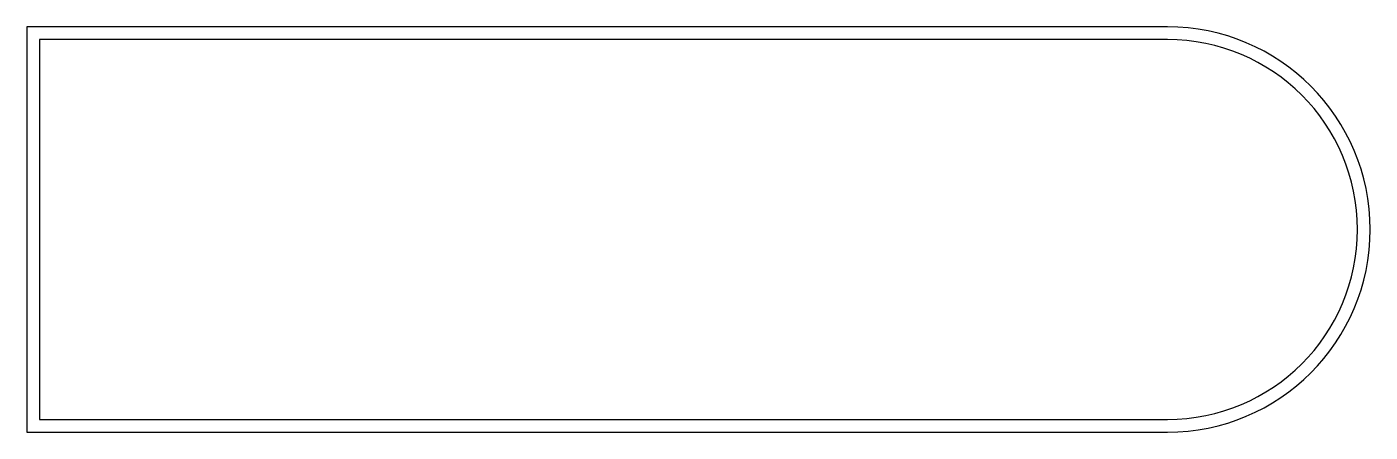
# Model space of a CAD drawing. Header units: millimetres. Extents: x -90 to 16, y 0 to 32.
import ezdxf

# ---------------------------------------------------------------- set-up
doc = ezdxf.new("R2010")
doc.units = ezdxf.units.MM
doc.layers.get('0').update_dxf_attribs({"linetype": 'CONTINUOUS'})

msp = doc.modelspace()

# ---------------------------------------------------------------- linework, layer by layer
for points in [[(-90, 0), (0, 0, 1), (0, 32), (-90, 32)], [(-89, 1), (0, 1, 1), (0, 31), (-89, 31)]]:
    msp.add_lwpolyline(points, format="xyb", close=True)

doc.saveas('drawing.dxf')
